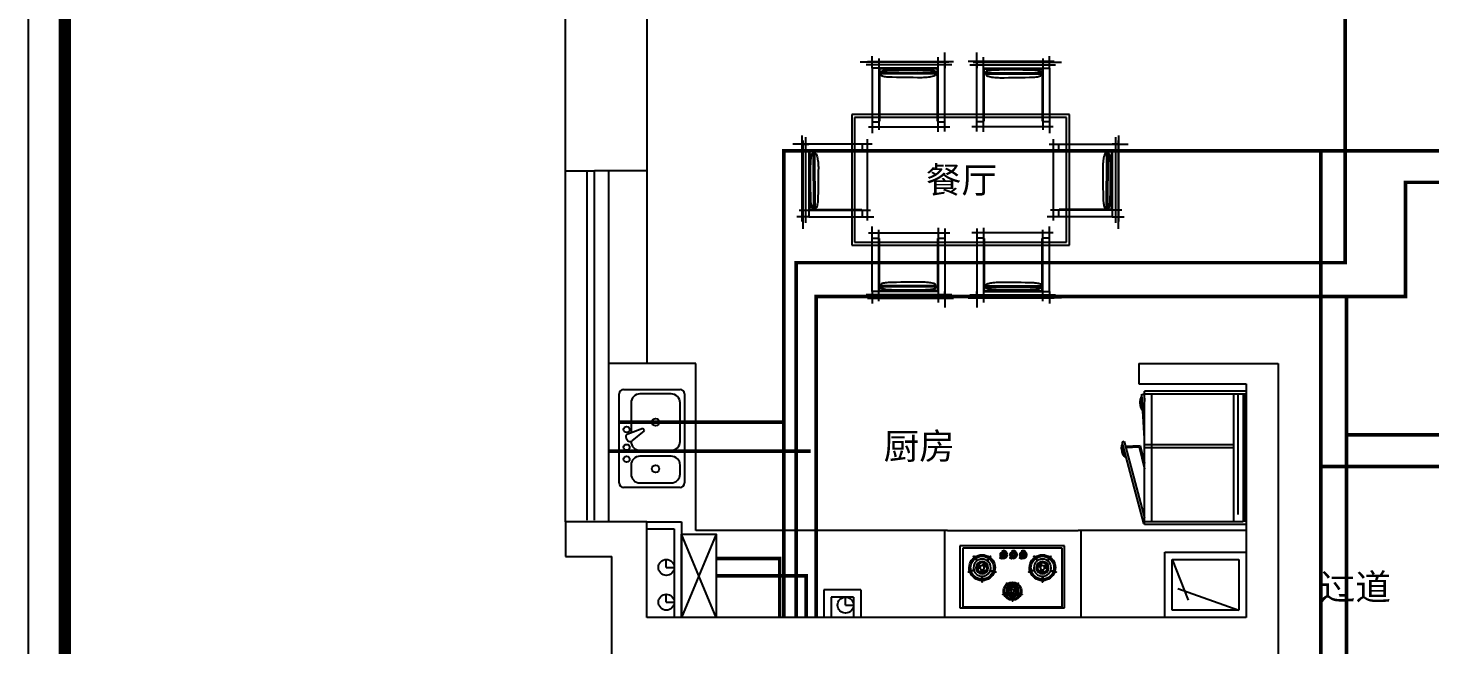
# Model space of a CAD drawing. Header units: millimetres. Extents: x -1705246 to 222838, y -3231245 to 126310.
# Drawn here: x 53952 to 63611, y -40250 to -35995 of the extents above; entities that cross this region are included whole.
import ezdxf

# ---------------------------------------------------------------- set-up
doc = ezdxf.new("R2010")
doc.units = ezdxf.units.MM
doc.set_wipeout_variables(frame=1)
doc.linetypes.add('ACAD_ISO03W100', pattern=[30, 12, -18])
for name, color, linetype in [('250', 250, 'Continuous'), ('IFF_FURN', 30, 'Continuous'), ('IFF－FIXT', 132, 'Continuous')]:
    doc.layers.add(name, color=color, linetype=linetype)
doc.styles.add('STYLE1', font='')
doc.styles.get('STYLE1').set_extended_font_data('SimSun')

# ---------------------------------------------------------------- blocks, each defined once
blk = doc.blocks.new('A$C54AD448D')
blk.add_lwpolyline([(-239.7, 15583), (-22135.9, 15583), (-22135.9, 239.7), (-239.7, 239.7)], close=True)
at = {"layer": 'IFF_FURN'}
blk.add_lwpolyline([(0, 15822.7), (-22375.6, 15822.7), (-22375.6, 0), (0, 0)], close=True, dxfattribs=at)
at = {"layer": 'IFF_FURN', "color": 8, "const_width": 79.9}
blk.add_lwpolyline([(-22135.9, 15583), (-22135.9, 239.7), (-239.7, 239.7), (-239.7, 15583), (-22135.9, 15583)], dxfattribs=at)
blk = doc.blocks.new('*E779')
at = {"lineweight": -2, "ltscale": 5}
blk.add_wipeout([(-308, -399), (-308, 403), (167, 403), (167, -399)], dxfattribs=at).dxf.layer = 'IFF－FIXT'

msp = doc.modelspace()

# ---------------------------------------------------------------- linework, layer by layer
at = {"color": 1, "linetype": 'ACAD_ISO03W100', "lineweight": 30, "ltscale": 5, "const_width": 25}
for points in [[(63037, -37847.2), (63442.4, -37847.2), (63442.4, -37059.6), (69983.7, -37059.6), (69983.7, -33759.7), (70584.4, -33759.7), (70584.4, -33839.7)], [(63037, -38800.8), (64520.1, -38800.8), (64520.1, -41449.4)], [(57954.9, -38913.7), (59344, -38913.7)], [(58694, -39773), (59313.6, -39773), (59313.6, -40059.7)]]:
    msp.add_lwpolyline(points, dxfattribs=at)
at = {"layer": '250', "color": 251}
for p, q in [((57654.9, -36979.7), (57654.9, -35519.7)), ((58214.9, -35769.7), (58214.9, -36979.7)), ((59768.5, -36272.4), (59768.5, -36189.2)), ((59813.7, -36206.6), (59813.7, -36697.5)), ((60223.6, -36710.7), (60223.6, -36196.8)), ((60268.8, -36707.8), (60268.8, -36163.3)), ((60489.6, -36707.8), (60489.6, -36163.3)), ((60534.8, -36710.7), (60534.8, -36196.8)), ((60944.7, -36206.6), (60944.7, -36697.5)), ((60989.9, -36272.4), (60989.9, -36189.2)), ((60295.5, -36231.7), (59685.7, -36231.7)), ((60317.3, -36249.8), (59726.9, -36249.8)), ((59736.8, -36227.1), (60328.2, -36227.1)), ((59768.5, -36272.4), (59768.5, -36720.9)), ((60223.6, -36272.4), (59768.5, -36272.4)), ((60223.6, -36276.9), (59813.7, -36276.9)), ((59818.3, -36276.9), (59818.3, -36637.7)), ((60208.5, -36312.4), (59824, -36313.2)), ((60208.5, -36303.4), (59824.4, -36304.1)), ((60219.1, -36637.7), (60219.1, -36276.9)), ((60268.8, -36227.1), (60268.8, -36272.4)), ((61021.6, -36227.1), (60430.2, -36227.1)), ((60441.1, -36249.8), (61031.5, -36249.8)), ((60462.9, -36231.7), (61072.7, -36231.7)), ((60489.6, -36227.1), (60489.6, -36272.4)), ((60534.8, -36272.4), (60989.9, -36272.4)), ((60534.8, -36276.9), (60944.7, -36276.9)), ((60539.3, -36637.7), (60539.3, -36276.9)), ((60549.9, -36303.4), (60934, -36304.1)), ((60550, -36312.4), (60934.4, -36313.2)), ((60940.1, -36276.9), (60940.1, -36637.7)), ((60989.9, -36272.4), (60989.9, -36720.9)), ((61126.9, -36592.4), (59626.9, -36592.4)), ((59626.9, -36592.4), (59626.9, -37492.4)), ((61126.9, -37492.4), (61126.9, -36592.4)), ((61106.9, -36612.4), (59646.9, -36612.4)), ((59646.9, -36612.4), (59646.9, -37472.4)), ((59742.2, -36677.6), (60304.3, -36677.6)), ((59768.5, -36641.4), (59813.7, -36641.4)), ((59818.3, -36637.7), (59813.7, -36637.7)), ((60223.6, -36637.7), (60219.1, -36637.7)), ((60223.6, -36641.4), (60268.8, -36641.4)), ((61016.2, -36677.6), (60454.1, -36677.6)), ((60534.8, -36641.4), (60489.6, -36641.4)), ((60534.8, -36637.7), (60539.3, -36637.7)), ((60940.1, -36637.7), (60944.7, -36637.7)), ((60989.9, -36641.4), (60944.7, -36641.4)), ((61106.9, -37472.4), (61106.9, -36612.4)), ((59767.1, -36796.9), (59222.6, -36796.9)), ((59286.5, -37328.9), (59286.5, -36737.6)), ((59286.5, -36796.9), (59331.7, -36796.9)), ((59291, -36770.2), (59291, -37380)), ((59309.1, -36748.4), (59309.1, -37338.8)), ((59700.7, -36842.1), (59700.7, -36796.9)), ((59736.9, -37323.5), (59736.9, -36761.4)), ((60986.7, -36796.9), (61531.2, -36796.9)), ((61016.9, -37323.5), (61016.9, -36761.4)), ((61053.1, -36842.1), (61053.1, -36796.9)), ((61467.3, -36796.9), (61422.1, -36796.9)), ((61444.7, -36748.4), (61444.7, -37338.8)), ((61462.8, -36770.2), (61462.8, -37380)), ((61467.3, -37328.9), (61467.3, -36737.6)), ((59770, -36842.1), (59256.1, -36842.1)), ((59331.7, -36842.1), (59331.7, -37297.2)), ((59336.2, -36842.1), (59336.2, -37252)), ((59697, -36846.6), (59336.2, -36846.6)), ((59362.7, -36857.2), (59363.4, -37241.4)), ((59371.7, -36857.3), (59372.5, -37241.7)), ((59697, -36842.1), (59697, -36846.6)), ((60983.8, -36842.1), (61497.7, -36842.1)), ((61056.8, -36842.1), (61056.8, -36846.6)), ((61056.8, -36846.6), (61417.6, -36846.6)), ((61382.1, -36857.3), (61381.3, -37241.7)), ((61391.1, -36857.2), (61390.4, -37241.4)), ((61417.6, -36842.1), (61417.6, -37252)), ((61422.1, -36842.1), (61422.1, -37297.2)), ((57654.9, -39399.7), (57654.9, -36979.7)), ((57654.9, -36979.7), (57854.9, -36979.7)), ((57804.9, -39389.7), (57804.9, -36979.7)), ((58214.9, -36979.7), (57854.9, -36979.7)), ((57854.9, -39389.7), (57854.9, -36979.7)), ((57954.9, -39399.7), (57954.9, -36979.7)), ((58214.9, -36979.7), (58214.9, -38309.7)), ((59265.9, -37252), (59756.8, -37252)), ((59336.2, -37247.4), (59697, -37247.4)), ((59697, -37247.4), (59697, -37252)), ((59700.7, -37297.2), (59700.7, -37252)), ((61487.9, -37252), (60997, -37252)), ((61053.1, -37297.2), (61053.1, -37252)), ((61056.8, -37247.4), (61056.8, -37252)), ((61417.6, -37247.4), (61056.8, -37247.4)), ((59331.7, -37297.2), (59248.5, -37297.2)), ((59331.7, -37297.2), (59780.2, -37297.2)), ((59768.5, -37812.5), (59768.5, -37364)), ((60223.6, -37374.2), (60223.6, -37888.1)), ((60268.8, -37377.1), (60268.8, -37921.6)), ((60489.6, -37377.1), (60489.6, -37921.6)), ((60534.8, -37374.2), (60534.8, -37888.1)), ((61422.1, -37297.2), (60973.6, -37297.2)), ((60989.9, -37812.5), (60989.9, -37364)), ((61422.1, -37297.2), (61505.3, -37297.2)), ((59646.9, -37472.4), (61106.9, -37472.4)), ((59742.2, -37407.3), (60304.3, -37407.3)), ((59768.5, -37443.5), (59813.7, -37443.5)), ((59813.7, -37878.3), (59813.7, -37387.4)), ((59818.3, -37447.2), (59813.7, -37447.2)), ((59818.3, -37808), (59818.3, -37447.2)), ((60223.6, -37447.2), (60219.1, -37447.2)), ((60219.1, -37447.2), (60219.1, -37808)), ((60223.6, -37443.5), (60268.8, -37443.5)), ((61016.2, -37407.3), (60454.1, -37407.3)), ((60534.8, -37443.5), (60489.6, -37443.5)), ((60534.8, -37447.2), (60539.3, -37447.2)), ((60539.3, -37447.2), (60539.3, -37808)), ((60940.1, -37447.2), (60944.7, -37447.2)), ((60940.1, -37808), (60940.1, -37447.2)), ((60944.7, -37878.3), (60944.7, -37387.4)), ((60989.9, -37443.5), (60944.7, -37443.5)), ((59626.9, -37492.4), (61126.9, -37492.4)), ((60295.5, -37853.2), (59685.7, -37853.2)), ((60317.3, -37835.1), (59726.9, -37835.1)), ((59736.8, -37857.7), (60328.2, -37857.7)), ((60223.6, -37812.5), (59768.5, -37812.5)), ((59768.5, -37812.5), (59768.5, -37895.7)), ((60223.6, -37808), (59813.7, -37808)), ((60208.5, -37772.5), (59824, -37771.7)), ((60208.5, -37781.5), (59824.4, -37780.8)), ((60268.8, -37857.7), (60268.8, -37812.5)), ((61021.6, -37857.7), (60430.2, -37857.7)), ((60441.1, -37835.1), (61031.5, -37835.1)), ((60462.9, -37853.2), (61072.7, -37853.2)), ((60489.6, -37857.7), (60489.6, -37812.5)), ((60534.8, -37808), (60944.7, -37808)), ((60534.8, -37812.5), (60989.9, -37812.5)), ((60549.9, -37781.5), (60934, -37780.8)), ((60550, -37772.5), (60934.4, -37771.7)), ((60989.9, -37812.5), (60989.9, -37895.7)), ((58553.9, -38309.7), (57954.9, -38309.7)), ((58553.9, -39459.7), (58553.9, -38309.7)), ((61604.9, -38309.7), (61604.9, -38449.7)), ((61604.9, -38309.7), (62564.9, -38309.7)), ((62344.9, -38309.7), (62564.9, -38309.7)), ((62564.9, -38309.7), (62564.9, -40349.7)), ((58025.3, -39132.1), (58025.3, -38518.5)), ((58055.9, -38487.8), (58444.6, -38487.8)), ((58383.2, -38518.5), (58168.4, -38518.5)), ((58475.3, -38518.5), (58475.3, -39132.1)), ((61604.9, -38449.7), (62344.9, -38449.7)), ((61644.8, -38825), (61626.8, -38521)), ((61641.8, -38520.1), (61627.3, -38524)), ((61641.8, -38520.1), (61644.7, -38569.6)), ((61644.9, -39099.7), (61644.7, -38499.7)), ((62344.9, -38499.7), (61644.7, -38499.7)), ((62344.9, -38499.7), (61644.7, -38499.7)), ((62344.9, -38499.7), (61644.7, -38499.7)), ((62344.9, -38519.7), (61644.7, -38519.7)), ((61691.5, -38519.7), (61691.5, -39079.7)), ((62258.2, -38519.2), (62258.1, -39079.2)), ((62288.5, -38519.7), (62288.5, -39029.2)), ((62324.9, -38519.7), (62324.9, -39079.7)), ((62334.9, -38519.7), (62334.9, -39079.7)), ((62344.9, -38449.7), (62344.9, -40059.7)), ((62344.9, -38499.7), (62344.9, -39099.7)), ((58107.1, -38579.9), (58107.1, -38785.3)), ((58444.6, -38845.8), (58444.6, -38579.9)), ((58073.6, -38823.3), (58081.9, -38837.6)), ((58084.2, -38793.9), (58187.8, -38755.1)), ((58198, -38772.8), (58112.6, -38843.1)), ((58187.8, -38755.1), (58198, -38772.8)), ((61644.9, -39419.7), (61644.7, -38819.7)), ((62344.9, -38819.7), (62344.9, -39419.7)), ((58168.4, -38907.1), (58383.2, -38907.1)), ((61504.1, -38847.4), (61489.6, -38851.3)), ((61639.9, -39411.4), (61489.6, -38851.3)), ((61489.6, -38864.4), (61492.1, -38873.4)), ((61504.1, -38847.4), (61644.9, -39372)), ((61512.6, -38879.1), (61614.8, -38873.6)), ((61515, -38888), (61607, -38883.2)), ((61607, -38883.2), (61644.8, -39035.4)), ((61614.8, -38873.6), (61644.7, -38996.8)), ((62258.1, -38869.7), (61644.7, -38869.7)), ((62258.1, -38869.7), (61644.7, -38869.7)), ((62258.1, -38869.7), (61644.7, -38869.7)), ((62258.1, -38889.7), (61644.7, -38889.7)), ((61691.5, -38839.7), (61691.5, -39399.7)), ((62258.2, -38839.2), (62258.1, -39399.2)), ((62288.5, -38889.2), (62288.5, -39349.2)), ((62324.9, -38839.7), (62324.9, -39399.7)), ((62334.9, -38839.7), (62334.9, -39399.7)), ((58107.1, -39009.4), (58107.1, -39070.8)), ((58383.2, -38948), (58168.4, -38948)), ((58444.6, -39070.8), (58444.6, -39009.4)), ((61644.9, -39090.1), (61639.9, -39091.4)), ((58444.6, -39162.8), (58055.9, -39162.8)), ((58168.4, -39132.1), (58383.2, -39132.1)), ((57854.9, -39399.7), (57654.9, -39399.7)), ((57654.9, -39399.7), (57654.9, -39639.7)), ((58214.9, -39399.7), (57854.9, -39399.7)), ((58214.9, -40059.7), (58214.9, -39399.7)), ((58214.9, -39399.7), (58454.9, -39399.7)), ((58454.9, -39399.7), (58454.9, -40059.7)), ((62324.9, -39399.7), (61644.9, -39399.7)), ((58214.9, -39449.7), (58404.9, -39449.7)), ((58404.9, -39449.7), (58404.9, -40059.7)), ((60287.4, -39459.7), (58553.9, -39459.7)), ((60267.4, -39459.7), (60267.4, -40059.7)), ((60287.4, -39459.7), (61187.4, -39459.7)), ((62344.9, -39459.7), (61187.4, -39459.7)), ((61207.4, -40059.7), (61207.4, -39459.7)), ((61644.9, -39410.1), (61639.9, -39411.4)), ((62344.9, -39419.7), (61644.9, -39419.7)), ((57654.9, -39639.7), (57974.9, -39639.7)), ((57974.9, -40979.7), (57974.9, -39639.7)), ((58349.9, -39714.7), (58349.9, -39659.7)), ((61784.9, -40059.7), (61784.9, -39609.7)), ((61784.9, -39609.7), (62344.9, -39609.7)), ((61784.9, -40059.7), (61784.9, -39609.7)), ((61784.9, -39609.7), (62344.9, -39609.7)), ((61834.9, -40009.7), (61834.9, -39659.7)), ((61834.9, -39659.7), (62294.9, -39659.7)), ((61834.9, -39659.7), (61944.5, -39939.8)), ((62294.9, -39659.7), (62294.9, -40009.7)), ((62344.9, -39609.7), (62344.9, -40059.7)), ((58349.9, -39714.7), (58404.9, -39714.7)), ((59434.9, -39869.7), (59434.9, -40059.7)), ((59689.9, -39869.7), (59434.9, -39869.7)), ((59689.9, -39869.7), (59689.9, -40059.7)), ((61874.9, -39859.7), (62294.9, -40009.7)), ((58349.9, -39954.7), (58349.9, -39899.7)), ((58349.9, -39954.7), (58404.9, -39954.7)), ((59484.9, -39919.7), (59484.9, -40059.7)), ((59639.9, -39919.7), (59484.9, -39919.7)), ((59584.9, -39974.7), (59584.9, -39919.7)), ((59584.9, -39974.7), (59639.9, -39974.7)), ((59639.9, -39919.7), (59639.9, -40059.7)), ((59244.9, -40059.7), (58214.9, -40059.7)), ((62344.9, -40059.7), (59244.9, -40059.7)), ((62344.9, -40059.7), (61784.9, -40059.7)), ((62294.9, -40009.7), (61834.9, -40009.7))]:
    msp.add_line(p, q, dxfattribs=at)
at = {"layer": '250', "color": 1}
for p, q in [((58694, -39486.3), (58454.9, -40059.7)), ((58694, -40059.7), (58454.9, -39486.3))]:
    msp.add_line(p, q, dxfattribs=at)
at = {"layer": '250', "color": 5, "const_width": 25}
for points in [[(62859.2, -36842.1), (69706.1, -36842.1), (69706.1, -31349.7)], [(59160.2, -38713.6), (58025.3, -38713.6)], [(62859.2, -39018.2), (64293.5, -39018.2), (64293.5, -41456.5)], [(59130.7, -40059.7), (59130.7, -39653.5), (58694, -39653.5)]]:
    msp.add_lwpolyline(points, dxfattribs=at)
at = {"layer": '250', "color": 1}
msp.add_lwpolyline([(58454.9, -39486.3), (58694, -39486.3), (58694, -40059.7), (58454.9, -40059.7)], close=True, dxfattribs=at)
at = {"layer": '250', "color": 251}
for centre, radius in [((58275.8, -38712.8), 25.6), ((58076.4, -38764), 20.5), ((58076.4, -38886.7), 20.5), ((58076.4, -38968.5), 20.5), ((58275.8, -39035), 25.6), ((58349.9, -39714.7), 55), ((58349.9, -39954.7), 55), ((59584.9, -39974.7), 55)]:
    msp.add_circle(centre, radius, dxfattribs=at)
for centre, radius, start, end in [((58055.9, -38518.5), 30.7, 90, 180), ((58168.4, -38579.9), 61.4, 90, 180), ((58383.2, -38579.9), 61.4, 0, 90), ((58444.6, -38518.5), 30.7, 0, 90), ((61695.1, -38577.8), 83.4, 148.26366, 218.5124), ((61695.1, -38577.8), 78.4, 153.85241, 212.92365), ((58091.4, -38813.1), 20.5, 110.53768, 210), ((58099.6, -38827.3), 20.5, 210, 309.46232), ((58168.4, -38845.8), 61.4, 180, 270), ((58383.2, -38845.8), 61.4, 270, 0), ((61568, -38893.1), 83.4, 159.89729, 230.14603), ((61568, -38893.1), 78.4, 165.48604, 224.55728), ((58168.4, -39009.4), 61.4, 90, 180), ((58383.2, -39009.4), 61.4, 0, 90), ((58168.4, -39070.8), 61.4, 180, 270), ((58383.2, -39070.8), 61.4, 270, 0), ((58055.9, -39132.1), 30.7, 180, 270), ((58444.6, -39132.1), 30.7, 270, 0)]:
    msp.add_arc(centre, radius, start, end, dxfattribs=at)
at = {"layer": '250', "color": 251, "extrusion": (0, 0, -1)}
for centre, major_axis, ratio, start_param, end_param in [((59842.8, -36309.3), (13.5, 13.5), 1, 2.677821, 5.021491), ((59870.8, -36390.6), (71.9, 71.9), 1, -1.234414, -1.054088), ((59870.8, -36390.6), (74.2, 74.2), 1, -1.145524, -1.054088), ((59907.1, -36522.6), (-171, 171), 1, 0.516708, 0.657558), ((59907.1, -36522.6), (-168.7, 168.7), 1, 0.516708, 0.657558), ((60018.2, -44509), (8351.6, 41.7), 0.985118, 4.70032, 4.724458), ((60017.6, -44543.5), (8383.7, 40.9), 0.985093, 4.700386, 4.724392), ((60097, -37528), (-881.4, 881.4), 1, 0.770033, 0.832047), ((60097, -37529.4), (-1244.5, 15.8), 1, 1.542796, 1.604635), ((60136.5, -36524.1), (-168.7, 168.7), 1, 0.862476, 1.003326), ((60136.5, -36524.1), (-171, 171), 1, 0.862476, 1.003326), ((60166.1, -36390.4), (-71.9, 71.9), 1, 1.003326, 1.18242), ((60166.1, -36390.4), (-74.2, 74.2), 1, 1.003326, 1.092045), ((60189.9, -36307.7), (-13.5, 13.5), 1, 1.210933, 3.554603), ((59866.6, -36226.8), (74.2, 74.2), 1, 2.574123, 2.650435), ((59896.2, -36093.1), (-171, 171), 1, 4.004069, 4.144919), ((60172.2, -25373.1), (-11107.1, 180.9), 0.987085, 4.701935, 4.722843), ((60098.2, -35881.5), (322.9, 322.9), 1, 2.228355, 2.330814), ((60125.6, -36094.6), (171, 171), 1, 2.087504, 2.228355), ((60162, -36226.6), (74.2, 74.2), 1, 2.017166, 2.087504), ((59583.4, -36929.2), (171, 171), 1, 4.004069, 4.144919), ((59583.4, -36929.2), (168.7, 168.7), 1, 4.004069, 4.144919), ((59449.7, -36899.6), (-74.2, 74.2), 1, 5.715715, 5.804434), ((59367.1, -36875.8), (-13.5, 13.5), 1, 5.923322, 8.266992), ((59449.7, -36899.6), (-71.9, 71.9), 1, 5.715715, 5.894809), ((59285.9, -36903.7), (74.2, 74.2), 1, 0.446369, 0.516708), ((59153.9, -36940.1), (-171, 171), 1, 2.087504, 2.228355), ((60587.4, -36968.7), (881.4, 881.4), 1, 3.911625, 3.97364), ((67568.3, -37047.5), (-41.7, 8351.6), 0.985118, 4.70032, 4.724458), ((67602.9, -37048.1), (-40.9, 8383.7), 0.985093, 4.700386, 4.724392), ((60588.7, -36968.7), (880.1, 880.1), 1, 3.911669, 3.973508), ((48432.4, -36893.5), (180.9, 11107.1), 0.987085, 1.560342, 1.58125), ((58940.8, -36967.5), (-322.9, 322.9), 1, 2.228355, 2.330814), ((59581.9, -37158.6), (171, 171), 1, 3.658301, 3.799151), ((59581.9, -37158.6), (-168.7, 168.7), 1, 5.229097, 5.369947), ((59449.9, -37194.9), (-74.2, 74.2), 1, 5.137661, 5.229097), ((59368.6, -37223), (13.5, 13.5), 1, 1.107024, 3.450694), ((59449.9, -37194.9), (-71.9, 71.9), 1, 5.048771, 5.229097), ((59286.1, -37199.1), (74.2, 74.2), 1, 1.003326, 1.079639), ((59152.4, -37169.5), (171, 171), 1, 0.862476, 1.003326), ((60568.5, -37777.2), (13.5, 13.5), 1, 2.781729, 5.125399), ((60596.4, -37858.3), (-74.2, 74.2), 1, 0.446369, 0.516708), ((60632.8, -37990.3), (171, 171), 1, -1.054088, -0.913238), ((60660.2, -38203.4), (322.9, 322.9), 1, -0.913238, -0.810779), ((60586.2, -48711.8), (-11107.1, 180.9), 0.987085, 1.560342, 1.58125), ((60862.2, -37991.8), (171, 171), 1, -0.70832, -0.56747), ((60891.8, -37858.1), (74.2, 74.2), 1, -0.56747, -0.491157), ((60915.7, -37775.6), (-13.5, 13.5), 1, 1.107024, 3.450694), ((60592.3, -37694.5), (71.9, 71.9), 1, 2.574123, 2.753216), ((60592.3, -37694.5), (-74.2, 74.2), 1, 4.144919, 4.233637), ((60621.9, -37560.8), (-171, 171), 1, 4.004069, 4.144919), ((60621.9, -37560.8), (-168.7, 168.7), 1, 4.004069, 4.144919), ((60661.4, -36556.9), (-881.4, 881.4), 1, 3.911625, 3.97364), ((60661.4, -36555.5), (880.1, 880.1), 1, 2.340873, 2.402712), ((60740.8, -29541.3), (8383.7, 40.9), 0.985093, 1.558794, 1.582799), ((60740.2, -29575.9), (8351.6, 41.7), 0.985118, 1.558728, 1.582865), ((60851.3, -37562.3), (-168.7, 168.7), 1, 3.658301, 3.799151), ((60851.3, -37562.3), (171, 171), 1, 2.087504, 2.228355), ((60887.6, -37694.3), (71.9, 71.9), 1, 1.907179, 2.087504), ((60887.6, -37694.3), (74.2, 74.2), 1, 1.996069, 2.087504)]:
    msp.add_ellipse(centre, major_axis=major_axis, ratio=ratio, start_param=start_param, end_param=end_param, dxfattribs=at)
at = {"layer": '250', "color": 251}
for centre, major_axis, ratio, start_param, end_param in [((60568.5, -36307.7), (13.5, 13.5), 1, 1.210933, 3.554603), ((60592.3, -36390.4), (71.9, 71.9), 1, 1.003326, 1.18242), ((60592.3, -36390.4), (74.2, 74.2), 1, 1.003326, 1.092045), ((60621.9, -36524.1), (171, 171), 1, 0.862476, 1.003326), ((60621.9, -36524.1), (168.7, 168.7), 1, 0.862476, 1.003326), ((60661.4, -37528), (881.4, 881.4), 1, 0.770033, 0.832047), ((60661.4, -37529.4), (1244.5, 15.8), 1, 1.542796, 1.604635), ((60740.8, -44543.5), (-8383.7, 40.9), 0.985093, 4.700386, 4.724392), ((60740.2, -44509), (-8351.6, 41.7), 0.985118, 4.70032, 4.724458), ((60851.3, -36522.6), (168.7, 168.7), 1, 0.516708, 0.657558), ((60851.3, -36522.6), (171, 171), 1, 0.516708, 0.657558), ((60887.6, -36390.6), (-71.9, 71.9), 1, -1.234414, -1.054088), ((60887.6, -36390.6), (-74.2, 74.2), 1, -1.145524, -1.054088), ((60915.7, -36309.3), (-13.5, 13.5), 1, 2.677821, 5.021491), ((60596.4, -36226.6), (-74.2, 74.2), 1, 2.017166, 2.087504), ((60632.8, -36094.6), (-171, 171), 1, 2.087504, 2.228355), ((60660.2, -35881.5), (-322.9, 322.9), 1, 2.228355, 2.330814), ((60586.2, -25373.1), (11107.1, 180.9), 0.987085, 4.701935, 4.722843), ((60862.2, -36093.1), (171, 171), 1, 4.004069, 4.144919), ((60891.8, -36226.8), (-74.2, 74.2), 1, 2.574123, 2.650435), ((61599.9, -36940.1), (171, 171), 1, 2.087504, 2.228355), ((61467.9, -36903.7), (74.2, 74.2), 1, 2.017166, 2.087504), ((61386.7, -36875.8), (13.5, 13.5), 1, 5.923322, 8.266992), ((61304.1, -36899.6), (71.9, 71.9), 1, 5.715715, 5.894809), ((61170.4, -36929.2), (-168.7, 168.7), 1, 4.004069, 4.144919), ((61304.1, -36899.6), (74.2, 74.2), 1, 5.715715, 5.804434), ((61170.4, -36929.2), (-171, 171), 1, 4.004069, 4.144919), ((61813, -36967.5), (322.9, 322.9), 1, 2.228355, 2.330814), ((72321.4, -36893.5), (-180.9, 11107.1), 0.987085, 1.560342, 1.58125), ((60165.1, -36968.7), (-880.1, 880.1), 1, 3.911669, 3.973508), ((53150.9, -37048.1), (40.9, 8383.7), 0.985093, 4.700386, 4.724392), ((60166.4, -36968.7), (-881.4, 881.4), 1, 3.911625, 3.97364), ((53185.5, -37047.5), (41.7, 8351.6), 0.985118, 4.70032, 4.724458), ((61601.4, -37169.5), (-171, 171), 1, 0.862476, 1.003326), ((61467.7, -37199.1), (-74.2, 74.2), 1, 1.003326, 1.079639), ((61385.2, -37223), (-13.5, 13.5), 1, 1.107024, 3.450694), ((61303.9, -37194.9), (71.9, 71.9), 1, 5.048771, 5.229097), ((61171.9, -37158.6), (168.7, 168.7), 1, 5.229097, 5.369947), ((61303.9, -37194.9), (74.2, 74.2), 1, 5.137661, 5.229097), ((61171.9, -37158.6), (-171, 171), 1, 3.658301, 3.799151), ((59842.8, -37775.6), (13.5, 13.5), 1, 1.107024, 3.450694), ((59866.6, -37858.1), (-74.2, 74.2), 1, -0.56747, -0.491157), ((59896.2, -37991.8), (-171, 171), 1, -0.70832, -0.56747), ((60172.2, -48711.8), (11107.1, 180.9), 0.987085, 1.560342, 1.58125), ((60098.2, -38203.4), (-322.9, 322.9), 1, -0.913238, -0.810779), ((60125.6, -37990.3), (-171, 171), 1, -1.054088, -0.913238), ((60162, -37858.3), (74.2, 74.2), 1, 0.446369, 0.516708), ((60189.9, -37777.2), (-13.5, 13.5), 1, 2.781729, 5.125399), ((59870.8, -37694.3), (-71.9, 71.9), 1, 1.907179, 2.087504), ((59870.8, -37694.3), (-74.2, 74.2), 1, 1.996069, 2.087504), ((59907.1, -37562.3), (-171, 171), 1, 2.087504, 2.228355), ((59907.1, -37562.3), (168.7, 168.7), 1, 3.658301, 3.799151), ((60018.2, -29575.9), (-8351.6, 41.7), 0.985118, 1.558728, 1.582865), ((60017.6, -29541.3), (-8383.7, 40.9), 0.985093, 1.558794, 1.582799), ((60097, -36556.9), (881.4, 881.4), 1, 3.911625, 3.97364), ((60097, -36555.5), (-880.1, 880.1), 1, 2.340873, 2.402712), ((60136.5, -37560.8), (168.7, 168.7), 1, 4.004069, 4.144919), ((60136.5, -37560.8), (171, 171), 1, 4.004069, 4.144919), ((60166.1, -37694.5), (-71.9, 71.9), 1, 2.574123, 2.753216), ((60166.1, -37694.5), (74.2, 74.2), 1, 4.144919, 4.233637)]:
    msp.add_ellipse(centre, major_axis=major_axis, ratio=ratio, start_param=start_param, end_param=end_param, dxfattribs=at)

# ---------------------------------------------------------------- block references
at = {"color": 7, "linetype": 'ByBlock', "xscale": 1.061146067193476, "yscale": 1.06114606722258, "zscale": 1.061146067202521}
msp.add_blockref('A$C54AD448D', (77696.2, -45986.7), dxfattribs=at)

# ---------------------------------------------------------------- texts
at = {"layer": '250', "color": 251, "style": 'STYLE1'}
for s, p in [('餐厅', (60137.6, -37132.7)), ('厨房', (59846.6, -38968.1)), ('过道', (62851.4, -39939.7))]:
    msp.add_text(s, height=180, dxfattribs=at).set_placement(p)

# ---------------------------------------------------------------- next in the draw order: block references
at = {"layer": '250', "color": 251, "xscale": -0.8999999998531282, "yscale": 0.9000000000232831, "zscale": 0.9, "rotation": 269.9993238142366}
msp.add_blockref('*E779', (60731.6, -39716.1), dxfattribs=at)

# ---------------------------------------------------------------- next in the draw order: linework, layer by layer
at = {"color": 1, "linetype": 'ACAD_ISO03W100', "lineweight": 30, "ltscale": 5, "const_width": 25}
msp.add_lwpolyline([(59382.6, -40059.7), (59382.6, -37847.2), (63037, -37847.2), (63037, -40989.1), (62227.5, -40989.1), (62227.5, -43013.2)], dxfattribs=at)
at = {"layer": '250', "color": 251}
for p, q in [((61094.1, -39566), (60372.8, -39566)), ((60372.8, -39566), (60372.8, -39993.5)), ((60392.9, -39581.6), (60392.9, -39986.6)), ((61076.9, -39581.7), (60392.9, -39581.6)), ((60667.4, -39599.7), (60667.4, -39597)), ((60734.9, -39599.7), (60734.9, -39597)), ((60802.4, -39599.7), (60802.4, -39597)), ((61076.9, -39986.7), (61076.9, -39581.7)), ((61094.1, -39993.5), (61094.1, -39566)), ((60488.7, -39668.3), (60467.2, -39638.7)), ((60491.1, -39666.5), (60469.6, -39636.9)), ((60560.2, -39666.5), (60581.7, -39636.9)), ((60562.6, -39668.3), (60584.1, -39638.7)), ((60648.3, -39645.7), (60646.4, -39647.7)), ((60664.7, -39642.2), (60664.7, -39611.1)), ((60666, -39653.6), (60666, -39656.3)), ((60668.7, -39653.6), (60668.7, -39656.3)), ((60670.1, -39642.2), (60670.1, -39611.1)), ((60694.4, -39625.3), (60697.1, -39625.3)), ((60694.4, -39628), (60697.1, -39628)), ((60715.8, -39645.7), (60713.9, -39647.7)), ((60732.2, -39642.2), (60732.2, -39611.1)), ((60733.5, -39653.6), (60733.5, -39656.3)), ((60736.2, -39653.6), (60736.2, -39656.3)), ((60737.6, -39642.2), (60737.6, -39611.1)), ((60761.9, -39625.3), (60764.6, -39625.3)), ((60761.9, -39628), (60764.6, -39628)), ((60783.3, -39645.7), (60781.4, -39647.7)), ((60799.7, -39642.2), (60799.7, -39611.1)), ((60801, -39653.6), (60801, -39656.3)), ((60803.7, -39653.6), (60803.7, -39656.3)), ((60805.1, -39642.2), (60805.1, -39611.1)), ((60829.4, -39625.3), (60832.1, -39625.3)), ((60829.4, -39628), (60832.1, -39628)), ((60904.3, -39668.3), (60882.9, -39638.7)), ((60906.7, -39666.5), (60885.3, -39636.9)), ((60975.9, -39666.5), (60997.4, -39636.9)), ((60978.3, -39668.3), (60999.8, -39638.7)), ((60467.3, -39734.1), (60432.5, -39745.3)), ((60468.2, -39736.9), (60433.4, -39748.2)), ((60524.2, -39777.5), (60524.2, -39814.1)), ((60527.1, -39777.5), (60527.1, -39814.1)), ((60583.1, -39736.9), (60617.9, -39748.2)), ((60584, -39734.1), (60618.8, -39745.4)), ((60883, -39734.1), (60848.2, -39745.4)), ((60883.9, -39736.9), (60849.1, -39748.2)), ((60939.8, -39777.5), (60939.8, -39814.1)), ((60942.8, -39777.5), (60942.8, -39814.1)), ((60998.8, -39736.9), (61033.6, -39748.2)), ((60999.7, -39734.1), (61034.5, -39745.4)), ((60709, -39844.8), (60694, -39824.1)), ((60710.7, -39843.6), (60695.6, -39822.9)), ((60759.1, -39843.6), (60774.2, -39822.9)), ((60760.8, -39844.8), (60775.8, -39824.1)), ((60392.9, -39986.6), (61076.9, -39986.7)), ((60694, -39890.8), (60669.7, -39898.7)), ((60694.7, -39892.8), (60670.3, -39900.7)), ((60733.9, -39921.3), (60733.9, -39946.9)), ((60735.9, -39921.3), (60735.9, -39946.9)), ((60775.1, -39892.8), (60799.5, -39900.7)), ((60775.7, -39890.8), (60800.1, -39898.7)), ((60372.8, -39993.5), (61094.1, -39993.5))]:
    msp.add_line(p, q, dxfattribs=at)
at = {"layer": '250', "color": 5, "const_width": 25}
for points in [[(62054.9, -34644.7), (63027.7, -34644.7), (63027.7, -37613.5), (59243.8, -37613.5), (59243.8, -40059.7)], [(62057.6, -43029.2), (62057.6, -40844.1), (62859.2, -40844.1), (62859.2, -36842.1), (59160.2, -36842.1), (59160.2, -40059.7)]]:
    msp.add_lwpolyline(points, dxfattribs=at)
at = {"layer": '250', "color": 251, "extrusion": (0, 0, -1)}
for centre, major_axis, start_param, end_param in [((60667.4, -39626.7), (29.7, 0.2), -1.562832, -0.037506), ((60667.4, -39626.7), (27, 0.1), -1.56636, -0.045585), ((60734.9, -39626.7), (29.7, 0.2), -1.562933, -0.037607), ((60734.9, -39626.7), (27, 0.1), -1.56636, -0.045585), ((60802.4, -39626.7), (29.7, 0.2), -1.562933, -0.037607), ((60802.4, -39626.7), (27, 0.1), -1.56636, -0.045584), ((60525.6, -39716.6), (89.1, 0), 2.844189, 4.067491), ((60525.6, -39716.6), (79.2, 0.2), 2.848156, 4.067291), ((60525.6, -39716.6), (59.4, 0.1), -1.569224, 4.713961), ((60468.4, -39637.8), (-1.05, 1.05), 4.869492, 8.011085), ((60525.6, -39716.6), (89.1, 0.1), 4.102086, 5.325388), ((60525.6, -39716.6), (79.2, 0.3), 4.106475, 5.32561), ((60525.6, -39716.6), (-42.6, 0), 1.569647347249516, 7.852832654429102), ((60489.9, -39667.4), (1.05, 1.05), 0.157103, 3.298696), ((60525.6, -39716.6), (-34.6, 0.2), 1.56421, 7.847395), ((60538, -39695.2), (-3.5, 3.5), 4.450613, 7.592206), ((60525.6, -39716.6), (21, 21), -0.261776, 0.32336), ((60561.4, -39667.4), (-1.05, 1.05), 2.984537, 6.126129), ((60525.6, -39716.6), (79.2, 0.1), -0.922484, 0.296651), ((60525.6, -39716.6), (89.1, 0), -0.925591, 0.297711), ((60582.9, -39637.8), (1.05, 1.05), 4.555333, 7.696926), ((60667.4, -39626.7), (21, 21), 2.401688, 3.141616), ((60667.4, -39626.7), (18, 0), -1.569105, 4.71408), ((60667.4, -39626.7), (-19.1, 19.1), 3.977035, 4.712413), ((60667.4, -39626.7), (-16.2, 0.1), -1.407256, 1.39944), ((60667.4, -39611.4), (1.92, 1.92), 3.841919, 7.153703), ((60667.4, -39641.9), (1.92, 1.92), 0.700326, 4.01211), ((60667.4, -39626.7), (27, 0), 0.051279, 1.522033), ((60667.4, -39626.7), (29.7, 0.2), 0.052407, 1.532263), ((60667.4, -39626.7), (16.2, 1.2), -1.326904, 1.479792), ((60734.9, -39626.7), (21, 21), 2.401688, 3.141616), ((60734.9, -39626.7), (18, 0), -1.569105, 4.71408), ((60734.9, -39626.7), (-19.1, 19.1), 3.977035, 4.712413), ((60734.9, -39626.7), (-16.1, 1.4), -1.487199, 1.319498), ((60734.9, -39611.4), (1.92, 1.92), 3.841919, 7.153703), ((60734.9, -39641.9), (-1.92, 1.92), 2.271123, 5.582906), ((60734.9, -39626.7), (29.7, 0.2), 0.052407, 1.532263), ((60734.9, -39626.7), (27, 0), 0.051279, 1.522033), ((60734.9, -39626.7), (16.2, 1.2), -1.326904, 1.479792), ((60802.4, -39626.7), (21, 21), 2.401688, 3.141616), ((60802.4, -39626.7), (-19.1, 19.1), 3.977035, 4.712413), ((60802.4, -39626.7), (18, 0), -1.569165, 4.71402), ((60802.4, -39626.7), (-16.1, 1.4), -1.487342, 1.319354), ((60802.4, -39611.4), (1.92, 1.92), 3.841919, 7.153703), ((60802.4, -39641.9), (-1.92, 1.92), 2.271123, 5.582906), ((60802.4, -39626.7), (27, 0), 0.050986, 1.52174), ((60802.4, -39626.7), (29.7, 0.2), 0.052516, 1.532372), ((60802.4, -39626.7), (16.2, 1.2), -1.326904, 1.479792), ((60941.3, -39716.7), (89.1, 0.1), 2.84483, 4.068133), ((60941.3, -39716.7), (79.2, 0.2), 2.84849, 4.067625), ((60941.3, -39716.7), (59.4, 0.1), -1.569224, 4.713961), ((60884.1, -39637.8), (1.05, 1.05), 3.298672, 6.440265), ((60941.3, -39716.7), (-89.1, 0.2), 0.956774, 2.180076), ((60941.3, -39716.7), (79.2, 0.3), 4.106637, 5.325772), ((60941.3, -39716.7), (-42.6, 0.1), 1.569624, 7.852809), ((60905.5, -39667.4), (-1.05, 1.05), 1.727876, 4.869469), ((60941.3, -39716.7), (34.6, 0.2), -1.563615, 4.71957), ((60941.3, -39716.7), (21, 21), 4.389052, 4.974188), ((60929, -39695.2), (3.5, 3.5), -1.308997, 1.832596), ((60977.1, -39667.4), (1.05, 1.05), 1.413717, 4.555309), ((60941.3, -39716.7), (79.2, 0.2), -0.921579, 0.297556), ((60941.3, -39716.7), (-89.1, 0.1), 2.214556, 3.437858), ((60998.6, -39637.8), (1.05, 1.05), 4.555309, 7.696902), ((60433, -39746.8), (-1.05, 1.05), 3.612855, 6.754448), ((60525.6, -39716.6), (-89.1, 0.4), -1.558737, -0.335435), ((60525.6, -39716.6), (-79.2, 0.4), -1.557358, -0.338223), ((60467.7, -39735.5), (1.05, 1.05), -1.099534, 2.042059), ((60525.6, -39716.6), (21, 21), 3.927014, 4.512151), ((60500.9, -39716.6), (3.5, 3.5), 0.785422, 3.927014), ((60505, -39703), (3.5, 3.5), 4.512151, 7.653743), ((60525.6, -39716.6), (-14, 14), 5.497811, 6.082947), ((60525.6, -39716.6), (-10.5, 10.5), 0.78541, 7.068595), ((60524.1, -39741.4), (-3.5, 3.5), 3.988552, 7.130145), ((60525.6, -39716.6), (-21, 21), 3.403416, 3.988552), ((60525.6, -39777.5), (1.05, 1.05), 3.927014, 7.068607), ((60525.6, -39716.6), (-14, 14), 3.403416, 3.988552), ((60525.6, -39716.6), (79.2, 0.1), 0.333955, 1.55309), ((60525.6, -39716.6), (-89.1, 0.2), 3.470169, 4.693471), ((60525.6, -39716.6), (-14, 14), 1.309021, 1.894157), ((60538, -39738.1), (3.5, 3.5), -1.308973, 1.832619), ((60547.8, -39705.6), (-3.5, 3.5), 1.894157, 5.035749), ((60583.6, -39735.5), (1.05, 1.05), 2.670377, 5.81197), ((60618.3, -39746.8), (1.05, 1.05), -0.471215, 2.670377), ((60848.7, -39746.8), (1.05, 1.05), 2.042035, 5.183628), ((60941.3, -39716.7), (89.1, 0), 1.588002, 2.811305), ((60941.3, -39716.7), (-79.2, 0.6), -1.559419, -0.340284), ((60883.4, -39735.5), (-1.05, 1.05), 0.471239, 3.612832), ((60919.2, -39705.6), (3.5, 3.5), 1.247459, 4.389052), ((60929, -39738.1), (-3.5, 3.5), 4.45059, 7.592182), ((60941.3, -39716.7), (-14, 14), 5.959848, 6.544985), ((60941.3, -39716.7), (10.5, 10.5), -0.785386, 5.497799), ((60941.3, -39716.7), (21, 21), 2.294657, 2.879793), ((60941.3, -39716.7), (14, 14), 2.294657, 2.879793), ((60941.3, -39777.5), (-1.05, 1.05), 5.497787, 8.63938), ((60942.9, -39741.4), (-3.5, 3.5), 0.723861, 3.865453), ((60941.3, -39716.7), (79.2, 0.5), 0.338923, 1.558058), ((60941.3, -39716.7), (-89.1, 0.1), 3.471168, 4.69447), ((60962, -39703), (3.5, 3.5), 3.341855, 6.483447), ((60941.3, -39716.7), (14, 14), 0.200262, 0.785398), ((60966.1, -39716.7), (3.5, 3.5), 0.785398, 3.926991), ((60941.3, -39716.7), (21, 21), 0.200262, 0.785398), ((60999.2, -39735.5), (-1.05, 1.05), 4.24115, 7.382743), ((61034, -39746.8), (1.05, 1.05), -0.471239, 2.670354), ((60525.6, -39814.1), (1.05, 1.05), 0.785422, 3.927014), ((60734.9, -39878.7), (-62.4, 0), -0.297544, 0.925758), ((60734.9, -39878.7), (-55.4, 0.1), -0.297975, 0.92116), ((60734.9, -39878.7), (41.6, 0), -1.570643, 4.712542), ((60694.8, -39823.5), (0.735, 0.735), 3.298696, 6.440289), ((60734.9, -39878.7), (62.4, 0.2), 4.103941, 5.327243), ((60734.9, -39878.7), (29.8, 0.1), -1.566131, 4.717054), ((60734.9, -39878.7), (55.4, 0.1), 4.10512, 5.324255), ((60709.8, -39844.2), (0.735, 0.735), 0.157103, 3.298696), ((60734.9, -39878.7), (24.3, 0.2), -1.563134790848313, 4.720050516331273), ((60719.4, -39870.9), (-2.45, 2.45), 2.818279, 5.959872), ((60734.9, -39878.7), (14.7, 14.7), 4.389076, 4.974212), ((60734.9, -39878.7), (-9.8, 9.8), 5.959872, 6.545008), ((60726.2, -39893.7), (2.45, 2.45), 2.879817, 6.02141), ((60726.2, -39863.7), (-2.45, 2.45), 0.261823, 3.403416), ((60734.9, -39878.7), (7.35, 7.35), -0.785386, 5.497799), ((60749.3, -39869.1), (-2.45, 2.45), 4.912674, 8.054267), ((60734.9, -39878.7), (9.8, 9.8), 0.200286, 0.785422), ((60752.2, -39878.7), (-2.45, 2.45), 2.356218, 5.497811), ((60734.9, -39878.7), (-14.7, 14.7), 1.771082, 2.356218), ((60759.9, -39844.2), (0.735, 0.735), 1.41374, 4.555333), ((60734.9, -39878.7), (55.4, 0.2), -0.92018, 0.298955), ((60734.9, -39878.7), (62.4, 0.3), -0.921306, 0.301996), ((60775, -39823.5), (-0.735, 0.735), 6.126129, 9.267722), ((60941.3, -39814.1), (1.05, 1.05), 0.785398, 3.926991), ((60670, -39899.7), (-0.735, 0.735), 3.612855, 6.754448), ((60734.9, -39878.7), (-62.4, 0.4), -1.559761, -0.336459), ((60734.9, -39878.7), (-55.4, 0.7), -1.564413, -0.345278), ((60694.4, -39891.8), (-0.735, 0.735), 0.471263, 3.612855), ((60734.9, -39878.7), (14.7, 14.7), 2.294681, 2.879817), ((60734.9, -39878.7), (-9.8, 9.8), 3.865477, 4.450613), ((60734.9, -39921.3), (-0.735, 0.735), 5.497811, 8.639403), ((60734.9, -39946.9), (-0.735, 0.735), 2.356218, 5.497811), ((60736, -39895.9), (-2.45, 2.45), 0.723884, 3.865477), ((60734.9, -39878.7), (55.4, 0.2), 0.336731, 1.555866), ((60734.9, -39878.7), (-62.4, 0.2), 3.468727, 4.692029), ((60775.4, -39891.8), (0.735, 0.735), 2.670377, 5.81197), ((60799.8, -39899.7), (-0.735, 0.735), 1.099581, 4.241174)]:
    msp.add_ellipse(centre, major_axis=major_axis, ratio=1, start_param=start_param, end_param=end_param, dxfattribs=at)

doc.saveas('drawing.dxf')
